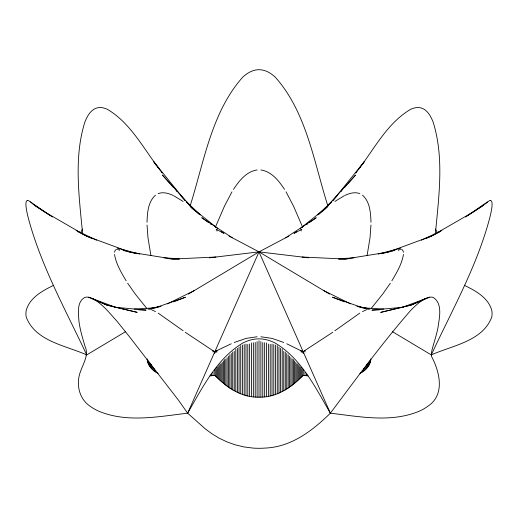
<?xml version="1.0" encoding="UTF-8"?>
<svg xmlns="http://www.w3.org/2000/svg" width="518" height="518" viewBox="0 0 518 518"><rect width="100%" height="100%" fill="white"/><g stroke="black" fill="none" stroke-linecap="round" stroke-linejoin="round"><path stroke-width="0.78" d="M147.021 222.287C147.345 212.892 147.96 201.819 155.51 195.156M370.959 225.045L370.02 237.768L367.074 255.646M425.913 298.362A29.358 16.401 -61.5 0 0 423.828 299.443A29.358 17.476 -58.4 0 0 421.6 300.854A32.032 20.163 -55.1 0 0 419.243 302.59A37.574 24.825 -51.5 0 0 416.763 304.649A46.309 31.909 -47.8 0 0 414.16 307.019A58.625 41.874 -43.8 0 0 411.441 309.68A71.724 52.81 -39.7 0 0 410.366 310.774C381.967 343.46 356.319 378.574 330.361 413.189C315.488 387.632 301.47 358.799 275.246 343.084A71.724 55.238 -31.4 0 0 274.119 342.521A58.625 46.011 -26.4 0 0 271.134 341.22A46.309 36.907 -21.1 0 0 268.123 340.196A37.574 30.303 -15.4 0 0 265.093 339.458A32.032 26.036 -9.4 0 0 262.05 339.012A29.358 23.957 -3.1 0 0 259 338.863A29.358 23.957 3.1 0 0 255.95 339.012A32.032 26.036 9.4 0 0 252.907 339.458A37.574 30.303 15.4 0 0 249.877 340.196A46.309 36.907 21.1 0 0 246.866 341.22A58.625 46.011 26.4 0 0 243.881 342.521A71.724 55.238 31.4 0 0 242.754 343.084C216.53 358.799 202.512 387.632 187.639 413.189C158.314 416.595 127.078 423.018 98.757 411.208A48.316 27.894 0 0 1 90.138 406.235C78.865 398.782 75.764 383.579 80.53 371.425C83.359 363.241 89.141 354.947 84.984 346.199C82.576 338.008 80.044 329.798 78.95 321.296C78.49 313.746 76.534 301.949 84.661 297.513A71.724 25.304 74.5 0 1 85.172 297.338A58.625 23.193 72.3 0 1 86.681 297.105A46.309 20.286 69.8 0 1 88.332 297.196A37.574 18.026 67.3 0 1 90.138 297.617A32.032 16.66 64.5 0 1 92.087 298.362A29.358 16.401 61.5 0 1 94.172 299.443A29.358 17.476 58.4 0 1 96.4 300.854A32.032 20.163 55.1 0 1 98.757 302.59A37.574 24.825 51.5 0 1 101.237 304.649A46.309 31.909 47.8 0 1 103.84 307.019A58.625 41.874 43.8 0 1 106.559 309.68A71.724 52.81 39.7 0 1 107.634 310.774L116.887 321.115L129.409 336.674L178.82 400.66L187.639 413.189L205.484 429.027L211.94 433.786L219.069 438.111L226.826 441.835L235.133 444.807L243.881 446.917L252.907 448.076A48.316 27.894 0 0 0 265.093 448.076C291.168 447.086 312.555 430.665 330.361 413.189C359.686 416.595 390.922 423.018 419.243 411.208A48.316 27.894 0 0 0 427.862 406.235C445.305 394.774 439.75 371.911 431.578 356.526C430.853 352.926 432.239 349.333 433.119 345.862C434.88 339.802 436.752 333.76 437.995 327.564C439.309 317.948 442.922 303.807 433.339 297.513A71.724 25.304 -74.5 0 0 432.828 297.338A58.625 23.193 -72.3 0 0 431.319 297.105A46.309 20.286 -69.8 0 0 429.668 297.196A37.574 18.026 -67.3 0 0 427.862 297.617A32.032 16.66 -64.5 0 0 425.913 298.362L411.279 305.05L380.827 312.341L411.279 305.05L429.668 297.202L402.356 307.297L371.905 310.107L379.085 309.919M435.398 233.825C438.727 197.209 444.353 158.599 433.339 122.727A71.724 25.304 74.5 0 0 432.828 121.316A58.625 23.193 72.3 0 0 431.319 117.949A46.309 20.286 69.8 0 0 429.668 115.035A37.574 18.026 67.3 0 0 427.862 112.581A32.032 16.66 64.5 0 0 425.913 110.606A29.358 16.401 61.5 0 0 423.828 109.117A29.358 17.476 58.4 0 0 421.6 108.12A32.032 20.163 55.1 0 0 419.243 107.608A37.574 24.825 51.5 0 0 416.763 107.582A46.309 31.909 47.8 0 0 414.16 108.042A58.625 41.874 43.8 0 0 411.441 108.968A71.724 52.81 39.7 0 0 410.366 109.466C388.72 122.403 375.984 145.552 361.525 165.423M403.464 254.455C401.89 264.044 396.717 272.585 391.841 280.834M359.816 373.465C365.358 370.778 370.202 365.708 370.862 359.362M114.536 252.266L115.015 250.654L115.961 249.611M190.022 206.242C203.833 162.898 211.376 112.231 242.754 77.15A71.724 55.238 -31.4 0 1 243.881 76.127A58.625 46.011 -26.4 0 1 246.866 73.834A46.309 36.907 -21.1 0 1 249.877 72.041A37.574 30.303 -15.4 0 1 252.907 70.746A32.032 26.036 -9.4 0 1 255.95 69.962A29.358 23.957 -3.1 0 1 259 69.703A29.358 23.957 3.1 0 1 262.05 69.962A32.032 26.036 9.4 0 1 265.093 70.746A37.574 30.303 15.4 0 1 268.123 72.041A46.309 36.907 21.1 0 1 271.134 73.841A58.625 46.011 26.4 0 1 274.119 76.127A71.724 55.238 31.4 0 1 275.246 77.15C306.792 112.451 314.005 162.697 327.978 206.242M392.54 331.74L431.287 354.921C451.89 310.405 476.489 267.217 489.309 219.496A71.724 19.451 -78.5 0 1 489.704 218.052A58.625 13.209 -80.6 0 1 490.565 214.536A46.309 8.217 -82.7 0 1 491.232 211.383A37.574 4.811 -84.8 0 1 491.711 208.618A32.032 2.473 -86.9 0 1 492.003 206.248A29.358 0.758 -89 0 1 492.1 204.28A29.358 0.758 89 0 0 492.003 202.726A32.032 2.473 86.9 0 0 491.711 201.58A37.574 4.811 84.8 0 0 491.232 200.848A46.309 8.217 82.7 0 0 490.565 200.524M187.639 413.189L259 251.865L288.973 236.066M215.3 227.376L224.572 205.905L231.986 191.809M80.678 232.556L82.621 229.027M233.482 189.4C239.083 180.892 246.348 171.523 257.109 169.956M390.326 283.223L382.828 293.933L371.264 308.339M360.23 167.353L360.664 166.705M355.756 173.025L356.708 171.756M360.016 167.314L362.386 164.141M356.378 172.248L364.517 161.37L332.945 200.492M337.736 195.195L332.886 200.46M340.889 191.634L341.938 190.449M344.561 187.484L347.19 184.525M348.238 183.333L355.594 175.032L325.136 208.527L300.278 228.555M325.136 208.527L331.831 201.638M484.686 204.396L489.309 200.738A71.724 19.451 78.5 0 1 489.704 200.595A58.625 13.209 80.6 0 1 490.565 200.524M209.926 375.887L214.756 375.388C226.541 387.237 241.479 397.766 259 397.157C276.521 397.766 291.459 387.237 303.244 375.388L308.074 375.887M317.657 214.964L331.714 201.573M318.855 214.322L327.389 207.135M303.244 353.451L303.244 351.884L304.972 350.427L332.757 332.271M487.444 201.884L465.604 217.01M334.887 330.749L359.816 313.112M214.756 353.451L214.756 351.884L215.844 351.1L231.248 343.771M294.684 233.055L296.639 231.663M306.429 224.689L307.731 223.757M309.693 222.364L316.22 217.709L285.761 237.756M334.887 201.45L344.192 195.772M467.65 215.624L483.825 205.037L474.358 211.318L431.287 236.189L425.543 238.733M53.717 285.263C42.716 290.695 29.83 297.481 26.288 310.198A48.316 27.894 0 0 0 26.288 317.236C35.522 341.375 65.78 345.506 86.713 354.921L125.46 331.74M188.422 294.082L259 251.865L308.683 257.822M293.965 233.43L301.819 229.293M362.49 311.564L366.77 309.596M439.899 231.844L431.287 236.189L388.215 252.098L381.293 253.723M167.476 303.872L194.392 290.507M421.432 240.19L441.873 230.51M431.287 354.921C452.22 345.506 482.485 341.375 491.711 317.236A48.316 27.894 0 0 0 491.711 310.198C488.17 297.481 475.284 290.695 464.283 285.263M344.846 195.467C349.417 193.292 354.875 191.666 359.816 193.615M234.24 342.469L245.985 338.409L257.109 336.765M392.586 251.049L395.331 250.006M173.588 301.864L185.47 297.228L155.018 307.867L150.401 308.709M158.184 193.615C163.125 191.666 168.583 193.292 173.154 195.467M394.366 250.278L388.215 252.098L345.143 259.045L338.759 259.214M378.218 254.085L400.518 248.167M160.962 306.378L155.018 307.867L134.181 309.013M367.612 309.324L370.02 309.052M116.608 249.3L119.192 249.139L119.192 250.757M149.883 308.469L160.813 306.261M209.317 257.822L259 251.865L329.577 294.082M350.725 258.553L345.143 259.045L302.072 257.025M147.98 309.052L150.388 309.324M338.759 258.741L353.917 257.873M215.928 257.025L172.857 259.045L167.275 258.553M179.241 259.214L172.857 259.045L129.785 252.098L123.634 250.278M138.915 309.919L146.095 310.107L115.643 307.297L106.721 305.05L88.332 297.202L115.643 307.297L137.173 312.341L106.721 305.05L92.087 298.362M383.819 309.013L362.982 307.867L357.038 306.378M164.083 257.873L179.241 258.741M260.891 336.765L272.015 338.409L283.76 342.469M260.891 169.956C271.652 171.523 278.917 180.892 284.518 189.4M367.599 308.709L362.982 307.867L332.53 297.228L344.412 301.864M357.187 306.261L368.117 308.469M136.707 253.723L129.785 252.098L86.713 236.189L78.101 231.844M401.392 249.3L398.808 249.139L398.808 250.757M117.482 248.167L139.782 254.085M122.669 250.006L125.414 251.049M151.23 309.596L155.51 311.564M92.457 238.733L86.713 236.189L43.642 211.318L34.136 205.018L50.35 215.624M286.752 343.771L303.244 351.884M76.127 230.51L96.568 240.19M323.608 290.507L350.524 303.872M173.808 195.772L183.113 201.45M216.181 229.293L224.035 233.43M229.027 236.066L259 251.865L330.361 413.189M158.184 373.465C152.642 370.778 147.798 365.708 147.138 359.362M158.184 313.112L183.113 330.749M52.396 217.01L28.691 200.738A71.724 19.451 -78.5 0 0 28.296 200.595A58.625 13.209 -80.6 0 0 27.435 200.524M232.239 237.756L201.78 217.709L208.307 222.364M214.756 351.884L185.243 332.271M210.269 223.757L211.571 224.689M221.361 231.663L223.316 233.055M30.556 201.884L33.314 204.396M186.169 201.638L192.864 208.527L217.722 228.555M190.611 207.135L199.145 214.322M402.039 249.611L402.985 250.654L403.464 252.266M362.49 195.156C370.04 201.819 370.655 212.892 370.979 222.287M185.114 200.46L180.264 195.195M186.286 201.573L200.343 214.964M185.055 200.492L153.483 161.37L161.622 172.248M192.864 208.527L162.406 175.032L169.762 183.333M170.81 184.525L173.439 187.484M176.062 190.449L177.111 191.634M146.736 308.339L135.172 293.933L127.674 283.223M82.602 233.825C79.241 197.196 73.627 158.592 84.661 122.727A71.724 25.304 -74.5 0 1 85.172 121.316A58.625 23.193 -72.3 0 1 86.681 117.949A46.309 20.286 -69.8 0 1 88.332 115.035A37.574 18.026 -67.3 0 1 90.138 112.581A32.032 16.66 -64.5 0 1 92.087 110.606A29.358 16.401 -61.5 0 1 94.172 109.117A29.358 17.476 -58.4 0 1 96.4 108.12A32.032 20.163 -55.1 0 1 98.757 107.608A37.574 24.825 -51.5 0 1 101.237 107.582A46.309 31.909 -47.8 0 1 103.84 108.042A58.625 41.874 -43.8 0 1 106.559 108.968A71.724 52.81 -39.7 0 1 107.634 109.466C130.018 122.837 142.728 147.034 157.984 167.314M161.292 171.756L162.244 173.025M155.614 164.141L156.475 165.423M157.336 166.705L157.77 167.353M126.159 280.834C121.283 272.585 116.11 264.044 114.536 254.455M286.014 191.809L293.428 205.905L302.7 227.376M435.379 229.027L437.321 232.556M86.713 354.921C65.915 310.522 41.673 267.12 28.691 219.496A71.724 19.451 78.5 0 0 28.296 218.052A58.625 13.209 80.6 0 0 27.435 214.536A46.309 8.217 82.7 0 0 26.768 211.383A37.574 4.811 84.8 0 0 26.288 208.618A32.032 2.473 86.9 0 0 25.997 206.248A29.358 0.758 89 0 0 25.9 204.28A29.358 0.758 -89 0 1 25.997 202.726A32.032 2.473 -86.9 0 1 26.288 201.58A37.574 4.811 -84.8 0 1 26.768 200.848A46.309 8.217 -82.7 0 1 27.435 200.524M150.926 255.646L147.98 237.768L147.041 225.045M370.668 358.961L370.668 360.56M370.389 360.127L370.389 361.739M370.02 360.489L370.02 362.904M369.561 361.609L369.561 364.037M369.004 361.94L369.004 365.151M368.356 363.014L368.356 366.226M367.612 363.248L367.612 367.275M366.77 364.264L366.77 368.285M365.837 366.051L365.837 369.256M364.814 367.767L364.814 370.189M363.694 368.674L363.694 371.076M362.49 370.312L362.49 371.924M306.811 374.106L306.811 375.712M304.972 350.427L304.972 352.046M304.972 372.261L304.972 375.492M303.244 369.904L303.244 375.388M302.156 351.1L302.156 352.719M302.156 368.894L302.156 376.165M301.12 229.435L301.12 231.047M301.12 350.511L301.12 352.117M301.12 367.411L301.12 377.072M300.097 366.809L300.097 378.036M299.061 365.449L299.061 379.027M297.999 364.109L297.999 380.05M296.911 363.578L296.911 381.08M295.784 362.25L295.784 382.122M294.625 360.916L294.625 383.158M293.428 359.563L293.428 384.188M292.178 358.987L292.178 385.211M290.889 357.595L290.889 386.214M289.556 356.19L289.556 387.205M288.176 354.759L288.176 388.163M286.752 353.483L286.752 389.089M285.276 352.007L285.276 389.983M283.76 351.334L283.76 390.844M282.2 349.054L282.2 391.66M280.594 348.387L280.594 392.43M278.949 347.034L278.949 393.149M277.266 345.597L277.266 393.822M275.55 345.072L275.55 394.438M273.795 344.496L273.795 394.994M272.015 344.036L272.015 395.493M270.208 344.418L270.208 395.927M268.376 344.043L268.376 396.302M266.524 342.91L266.524 396.607M264.659 342.709L264.659 396.846M262.781 342.489L262.781 397.021M260.891 341.595L260.891 397.125M259 340.76L259 397.157M257.109 341.595L257.109 397.125M255.219 342.489L255.219 397.021M253.341 342.709L253.341 396.846M251.476 342.91L251.476 396.607M249.624 344.043L249.624 396.302M247.792 344.418L247.792 395.927M245.985 344.036L245.985 395.493M244.205 344.496L244.205 394.994M242.45 345.072L242.45 394.438M240.734 345.597L240.734 393.822M239.051 347.034L239.051 393.149M237.406 348.387L237.406 392.43M235.8 349.054L235.8 391.66M234.24 351.334L234.24 390.844M232.724 352.007L232.724 389.983M231.248 353.483L231.248 389.089M229.824 354.759L229.824 388.163M228.444 356.19L228.444 387.205M227.111 357.595L227.111 386.214M225.822 358.987L225.822 385.211M224.572 359.563L224.572 384.188M223.375 360.916L223.375 383.158M222.216 362.25L222.216 382.122M221.089 363.578L221.089 381.08M220.001 364.109L220.001 380.05M218.939 365.449L218.939 379.027M217.903 366.809L217.903 378.036M216.88 229.435L216.88 231.047M216.88 350.511L216.88 352.117M216.88 367.411L216.88 377.072M215.844 351.1L215.844 352.719M215.844 368.894L215.844 376.165M214.756 369.904L214.756 375.388M213.027 350.427L213.027 352.046M213.027 372.261L213.027 375.492M211.189 374.106L211.189 375.712M155.51 370.312L155.51 371.924M154.306 368.674L154.306 371.076M153.186 367.767L153.186 370.189M152.162 366.051L152.162 369.256M151.23 364.264L151.23 368.285M150.388 363.248L150.388 367.275M149.644 363.014L149.644 366.226M148.996 361.94L148.996 365.151M148.439 361.609L148.439 364.037M147.98 360.489L147.98 362.904M147.611 360.127L147.611 361.739M147.332 358.961L147.332 360.56"/></g></svg>
